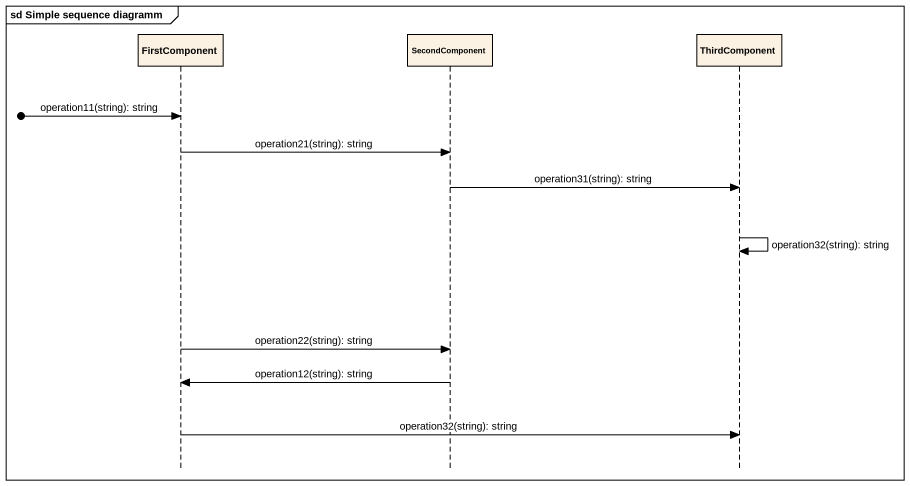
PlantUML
@startuml
mainframe sd Simple sequence diagramm
hide footbox
participant FirstComponent
participant SecondComponent
participant ThirdComponent

[o-> FirstComponent : operation11(string): string
FirstComponent -> SecondComponent : operation21(string): string
SecondComponent -> ThirdComponent : operation31(string): string
ThirdComponent -> ThirdComponent : operation32(string): string
FirstComponent -> SecondComponent : operation22(string): string
SecondComponent -> FirstComponent : operation12(string): string
FirstComponent -> ThirdComponent : operation32(string): string
@enduml
